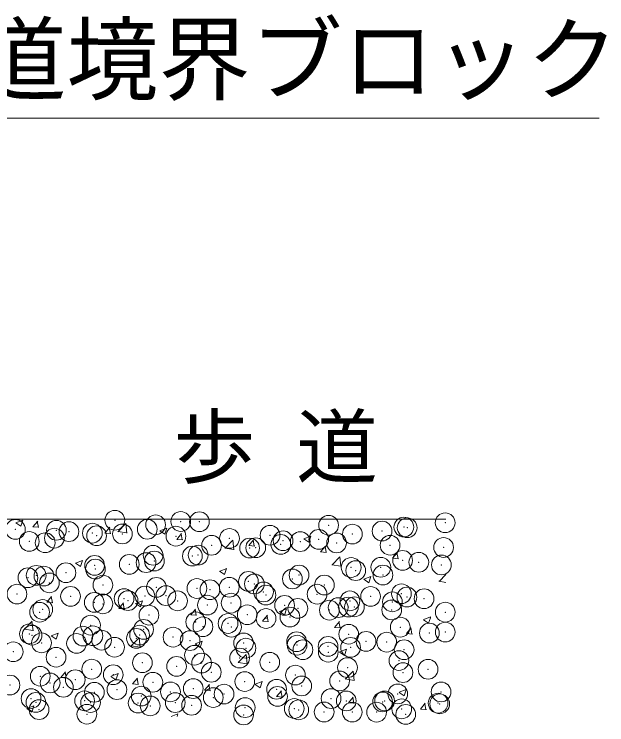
# Model space of a CAD drawing. Units: millimetres at full size, sheet at 1:20; details may follow other scales. Extents: x 77366 to 95666, y -7115 to 5664.
# Drawn here: x 94309.4 to 94609.6, y 4146.4 to 4506.5 of the extents above; entities that cross this region are included whole.
import ezdxf
from ezdxf.enums import TextEntityAlignment as Align

# ---------------------------------------------------------------- set-up
doc = ezdxf.new("R2010")
doc.units = ezdxf.units.MM
doc.header["$LTSCALE"] = 20
doc.header["$PDMODE"] = 32
doc.header["$PDSIZE"] = 10
doc.layers.add('基礎', color=7, linetype='Continuous', lineweight=5)
doc.layers.add('引出線', color=4, linetype='Continuous', lineweight=13)
doc.layers.add('文字', color=7, linetype='Continuous')
doc.styles.add('ＭＳ ゴシック', font='')
doc.styles.get('ＭＳ ゴシック').set_extended_font_data('MS Gothic')

msp = doc.modelspace()

# ---------------------------------------------------------------- linework, layer by layer
at = {"layer": '基礎', "color": 3, "lineweight": 13}
msp.add_line((94036.48, 4250.62), (94528.04, 4250.62), dxfattribs=at)
at = {"layer": '基礎'}
for p, q in [((94310.15, 4248.72), (94312.68, 4247.01)), ((94310.17, 4248.76), (94313.72, 4250.12)), ((94312.67, 4247.01), (94313.7, 4250.08)), ((94318.87, 4246.74), (94321.32, 4249.66)), ((94321.69, 4246.43), (94321.1, 4249.62)), ((94318.87, 4246.74), (94321.91, 4246.47)), ((94355.31, 4243.55), (94357.76, 4246.47)), ((94358.13, 4243.25), (94357.54, 4246.43)), ((94361.97, 4244.26), (94365.93, 4248.38)), ((94366.44, 4243.55), (94365.88, 4248.38)), ((94383.17, 4244.69), (94386.73, 4246.05)), ((94385.68, 4242.95), (94386.71, 4246.02)), ((94355.31, 4243.55), (94358.35, 4243.29)), ((94361.94, 4244.34), (94366.46, 4243.63)), ((94383.16, 4244.65), (94385.68, 4242.94)), ((94391.75, 4240.37), (94394.2, 4243.29)), ((94394.57, 4240.06), (94393.98, 4243.24)), ((94456.18, 4240.62), (94459.74, 4241.98)), ((94458.69, 4238.88), (94459.72, 4241.95)), ((94391.75, 4240.36), (94394.78, 4240.1)), ((94416.19, 4235.85), (94420.15, 4239.97)), ((94420.66, 4235.14), (94420.1, 4239.97)), ((94428.18, 4237.18), (94430.63, 4240.1)), ((94431, 4236.87), (94430.42, 4240.05)), ((94456.16, 4240.58), (94458.69, 4238.88)), ((94416.15, 4235.93), (94420.67, 4235.23)), ((94428.18, 4237.18), (94431.22, 4236.91)), ((94464.62, 4233.99), (94467.07, 4236.91)), ((94467.44, 4233.68), (94466.85, 4236.87)), ((94464.62, 4233.99), (94467.66, 4233.72)), ((94470.41, 4227.44), (94474.36, 4231.57)), ((94474.87, 4226.74), (94474.31, 4231.56)), ((94501.06, 4230.8), (94503.51, 4233.72)), ((94501.06, 4230.8), (94504.09, 4230.53)), ((94503.88, 4230.49), (94503.29, 4233.68)), ((94340.47, 4228.26), (94343, 4226.56)), ((94340.49, 4228.3), (94344.05, 4229.67)), ((94343, 4226.56), (94344.03, 4229.63)), ((94470.37, 4227.52), (94474.89, 4226.82)), ((94413.48, 4224.2), (94416.01, 4222.49)), ((94413.5, 4224.23), (94417.05, 4225.6)), ((94416, 4222.49), (94417.03, 4225.56)), ((94486.48, 4220.13), (94489.01, 4218.42)), ((94486.5, 4220.17), (94490.06, 4221.53)), ((94489.01, 4218.42), (94490.04, 4221.49)), ((94524.62, 4219.03), (94528.04, 4222.6)), ((94524.58, 4219.11), (94528.04, 4218.57)), ((94325.92, 4208.53), (94328.37, 4211.45)), ((94328.74, 4208.22), (94328.15, 4211.41)), ((94370.81, 4207.85), (94374.37, 4209.21)), ((94373.32, 4206.11), (94374.35, 4209.18)), ((94325.92, 4208.53), (94328.96, 4208.26)), ((94362.36, 4205.34), (94364.81, 4208.26)), ((94362.36, 4205.34), (94365.4, 4205.07)), ((94365.18, 4205.03), (94364.59, 4208.22)), ((94370.8, 4207.81), (94373.32, 4206.11)), ((94398.8, 4202.16), (94401.25, 4205.07)), ((94398.8, 4202.15), (94401.83, 4201.89)), ((94401.61, 4201.85), (94401.03, 4205.03)), ((94436.62, 4200.62), (94437.68, 4201.89)), ((94437.69, 4200.62), (94437.46, 4201.84)), ((94443.8, 4203.74), (94446.33, 4202.04)), ((94443.82, 4203.78), (94447.38, 4205.15)), ((94446.33, 4202.04), (94447.36, 4205.11)), ((94314.49, 4194.77), (94318.45, 4198.9)), ((94318.96, 4194.07), (94318.4, 4198.89)), ((94435.23, 4198.97), (94436.62, 4200.62)), ((94435.23, 4198.96), (94438.27, 4198.7)), ((94438.05, 4198.66), (94437.69, 4200.62)), ((94471.67, 4195.78), (94474.12, 4198.7)), ((94474.49, 4195.47), (94473.9, 4198.65)), ((94516.81, 4199.67), (94519.33, 4197.97)), ((94516.82, 4199.71), (94519.19, 4200.62)), ((94519.19, 4200.62), (94520.38, 4201.08)), ((94519.33, 4197.97), (94520.22, 4200.62)), ((94520.22, 4200.62), (94520.36, 4201.04)), ((94314.46, 4194.85), (94318.97, 4194.15)), ((94471.67, 4195.78), (94474.71, 4195.51)), ((94508.11, 4192.59), (94510.56, 4195.51)), ((94510.92, 4192.28), (94510.34, 4195.47)), ((94328.11, 4191.43), (94330.64, 4189.72)), ((94328.13, 4191.46), (94331.69, 4192.83)), ((94330.64, 4189.72), (94331.67, 4192.79)), ((94508.11, 4192.59), (94511.14, 4192.32)), ((94368.71, 4186.37), (94372.67, 4190.49)), ((94373.18, 4185.66), (94372.62, 4190.48)), ((94401.12, 4187.36), (94403.65, 4185.65)), ((94401.14, 4187.4), (94404.69, 4188.76)), ((94403.64, 4185.66), (94404.67, 4188.73)), ((94368.67, 4186.44), (94373.19, 4185.74)), ((94474.14, 4183.33), (94477.7, 4184.69)), ((94476.65, 4181.59), (94477.68, 4184.66)), ((94422.92, 4177.96), (94426.88, 4182.08)), ((94427.39, 4177.25), (94426.83, 4182.07)), ((94474.12, 4183.29), (94476.65, 4181.59)), ((94422.89, 4178.03), (94427.41, 4177.33)), ((94332.97, 4170.32), (94335.42, 4173.24)), ((94335.79, 4170.01), (94335.2, 4173.19)), ((94477.14, 4169.55), (94481.1, 4173.67)), ((94481.61, 4168.84), (94481.05, 4173.67)), ((94332.97, 4170.32), (94336.01, 4170.05)), ((94358.43, 4170.97), (94360.96, 4169.27)), ((94358.45, 4171.01), (94362.01, 4172.38)), ((94360.96, 4169.27), (94361.99, 4172.34)), ((94369.41, 4167.13), (94371.86, 4170.05)), ((94372.23, 4166.82), (94371.64, 4170.01)), ((94477.1, 4169.63), (94481.62, 4168.92)), ((94369.41, 4167.13), (94372.44, 4166.86)), ((94405.85, 4163.94), (94408.29, 4166.86)), ((94408.66, 4163.63), (94408.08, 4166.82)), ((94431.44, 4166.91), (94433.97, 4165.2)), ((94431.46, 4166.94), (94435.01, 4168.31)), ((94433.97, 4165.2), (94435, 4168.27)), ((94405.84, 4163.94), (94408.88, 4163.68)), ((94442.28, 4160.76), (94444.73, 4163.68)), ((94445.1, 4160.45), (94444.51, 4163.63)), ((94504.45, 4162.84), (94506.97, 4161.13)), ((94504.46, 4162.87), (94508.02, 4164.24)), ((94506.97, 4161.13), (94508, 4164.2)), ((94442.28, 4160.75), (94445.32, 4160.49)), ((94478.72, 4157.57), (94481.17, 4160.49)), ((94481.54, 4157.26), (94480.95, 4160.44)), ((94315.77, 4154.63), (94319.33, 4155.99)), ((94318.28, 4152.89), (94319.31, 4155.96)), ((94478.72, 4157.57), (94481.76, 4157.3)), ((94515.16, 4154.38), (94517.61, 4157.3)), ((94517.97, 4154.07), (94517.39, 4157.26)), ((94315.75, 4154.59), (94318.28, 4152.89)), ((94388.94, 4150.62), (94392.33, 4151.92)), ((94391.89, 4150.62), (94392.31, 4151.89)), ((94515.16, 4154.38), (94518.19, 4154.11))]:
    msp.add_line(p, q, dxfattribs=at)
for p in [(94360.38, 4250.06), (94381.06, 4247.75), (94393.78, 4249.42), (94403.21, 4249.3), (94468.66, 4247.54), (94527.73, 4248.78), (94309.99, 4245.43), (94330.75, 4244.97), (94337.11, 4244.28), (94348.98, 4243.52), (94376.83, 4245.5), (94495.77, 4244.57), (94506.8, 4246.61), (94508.49, 4246.25), (94329.74, 4240.99), (94351.17, 4242.24), (94364.23, 4243.13), (94391.34, 4241.99), (94418.46, 4240.84), (94439.03, 4242.45), (94463.69, 4240.35), (94480.72, 4243.03), (94317.02, 4239.32), (94325.09, 4238.67), (94409.41, 4237.37), (94444.45, 4237.82), (94445.58, 4239.7), (94454.34, 4239.22), (94472.7, 4238.55), (94499.82, 4237.41), (94526.93, 4236.26), (94428.68, 4235.97), (94431.73, 4236.14), (94379.78, 4232.28), (94380.41, 4229.39), (94399.65, 4231.92), (94402.59, 4232.39), (94506.19, 4229.7), (94350.15, 4227.2), (94367.69, 4227.71), (94376.21, 4228.58), (94480.1, 4226.12), (94495.13, 4226.21), (94514.37, 4228.75), (94525.81, 4227.4), (94320.53, 4222.11), (94335.61, 4223.49), (94350.55, 4225.33), (94453.72, 4222.31), (94482.41, 4224.54), (94496.19, 4222.31), (94316.37, 4220.96), (94324.47, 4221.76), (94327.22, 4218.32), (94428.06, 4219.06), (94450.33, 4220.31), (94354.33, 4217.18), (94381.45, 4216.03), (94401.98, 4215.48), (94408.57, 4214.88), (94418.37, 4216.11), (94431.09, 4217.78), (94466.56, 4217.23), (94310.81, 4212.64), (94337.93, 4211.5), (94375.59, 4211.67), (94386.29, 4211.88), (94435.69, 4213.74), (94436.94, 4212.14), (94462.81, 4212.59), (94489.92, 4211.45), (94505.57, 4212.79), (94508.36, 4211.16), (94349.93, 4208.42), (94354.33, 4207.68), (94365.04, 4210.35), (94367.05, 4209.35), (94392.16, 4209.21), (94419.28, 4208.06), (94479.49, 4209.21), (94501, 4208.71), (94517.04, 4210.3), (94323.85, 4204.84), (94407.31, 4207.06), (94446.4, 4206.92), (94453.1, 4205.4), (94469.05, 4204.5), (94473.52, 4205.77), (94478.73, 4206.07), (94481.76, 4206.18), (94500.63, 4204.62), (94322.25, 4203.45), (94377.68, 4201.97), (94427.44, 4202.15), (94436.96, 4200.28), (94449.11, 4200.99), (94527.75, 4203.48), (94348.06, 4196.88), (94401.36, 4198.57), (94417.72, 4197.75), (94374.97, 4194.76), (94405.01, 4196.07), (94419.48, 4195.9), (94504.95, 4195.88), (94527.76, 4193.38), (94317.11, 4192.5), (94318.43, 4191.8), (94344.23, 4191.35), (94349.31, 4191.51), (94371.34, 4190.21), (94372.92, 4191.85), (94389.86, 4190.82), (94478.87, 4192.3), (94519.72, 4192.9), (94323.23, 4187.93), (94340.97, 4187.64), (94353.68, 4189.31), (94398.46, 4189.06), (94425.58, 4187.92), (94452.48, 4188.49), (94452.7, 4186.77), (94468.4, 4186.14), (94487.64, 4188.67), (94498.13, 4188.29), (94308.88, 4183.42), (94360.23, 4185.73), (94426.82, 4185.24), (94455.68, 4184.47), (94468.51, 4183.21), (94479.82, 4185.63), (94506.94, 4184.48), (94330.6, 4180.65), (94400.74, 4181.66), (94423.6, 4180.24), (94504.33, 4178.96), (94374.36, 4177.85), (94391.64, 4176.03), (94404.36, 4177.71), (94438.88, 4178.12), (94478.25, 4175.39), (94348.7, 4174.6), (94359.56, 4171.81), (94409.26, 4173.04), (94451.87, 4171.58), (94506.36, 4172.86), (94519.07, 4174.53), (94322.61, 4171.02), (94340.32, 4169.28), (94379.63, 4167.95), (94426.21, 4168.33), (94474.27, 4168.64), (94307.22, 4166.54), (94327.6, 4167.6), (94334.33, 4165.4), (94361.45, 4164.25), (94400.12, 4164.75), (94442.32, 4164.43), (94455.03, 4166.1), (94350.01, 4162.87), (94373.74, 4160.94), (94388.57, 4163.1), (94415.69, 4161.96), (94442.81, 4160.81), (94503.72, 4162.05), (94525.66, 4163.07), (94317.93, 4159.72), (94320.38, 4157.78), (94345.05, 4158.57), (94348.08, 4157.69), (94372.16, 4157.43), (94391, 4157.67), (94410.23, 4160.21), (94469.92, 4159.67), (94477.63, 4158.48), (94496.04, 4157.98), (94497.04, 4158.52), (94524.16, 4157.38), (94524.95, 4157.03), (94322, 4154.11), (94378.28, 4156), (94399.28, 4156.28), (94426.4, 4155.13), (94451.25, 4154.67), (94453.52, 4153.99), (94505.71, 4154.5), (94346.2, 4151.77), (94425.59, 4151.42), (94466.41, 4152.9), (94480.64, 4152.84), (94492.99, 4152.82), (94507.75, 4151.7)]:
    msp.add_point(p, dxfattribs=at)
at = {"layer": '引出線'}
msp.add_lwpolyline([(93958.96, 4226.86), (94175.98, 4453.83), (94605.69, 4453.83)], dxfattribs=at)

# ---------------------------------------------------------------- texts
at = {"layer": '引出線', "style": 'ＭＳ ゴシック'}
msp.add_text('歩車道境界ブロック', height=34.18, dxfattribs=at).set_placement((94195.98, 4500.68), align=Align.TOP_LEFT)
at = {"layer": '文字', "style": 'ＭＳ ゴシック'}
msp.add_text('歩 道', height=30.38, dxfattribs=at).set_placement((94441.85, 4287.3), align=Align.MIDDLE_CENTER)

doc.saveas('drawing.dxf')
